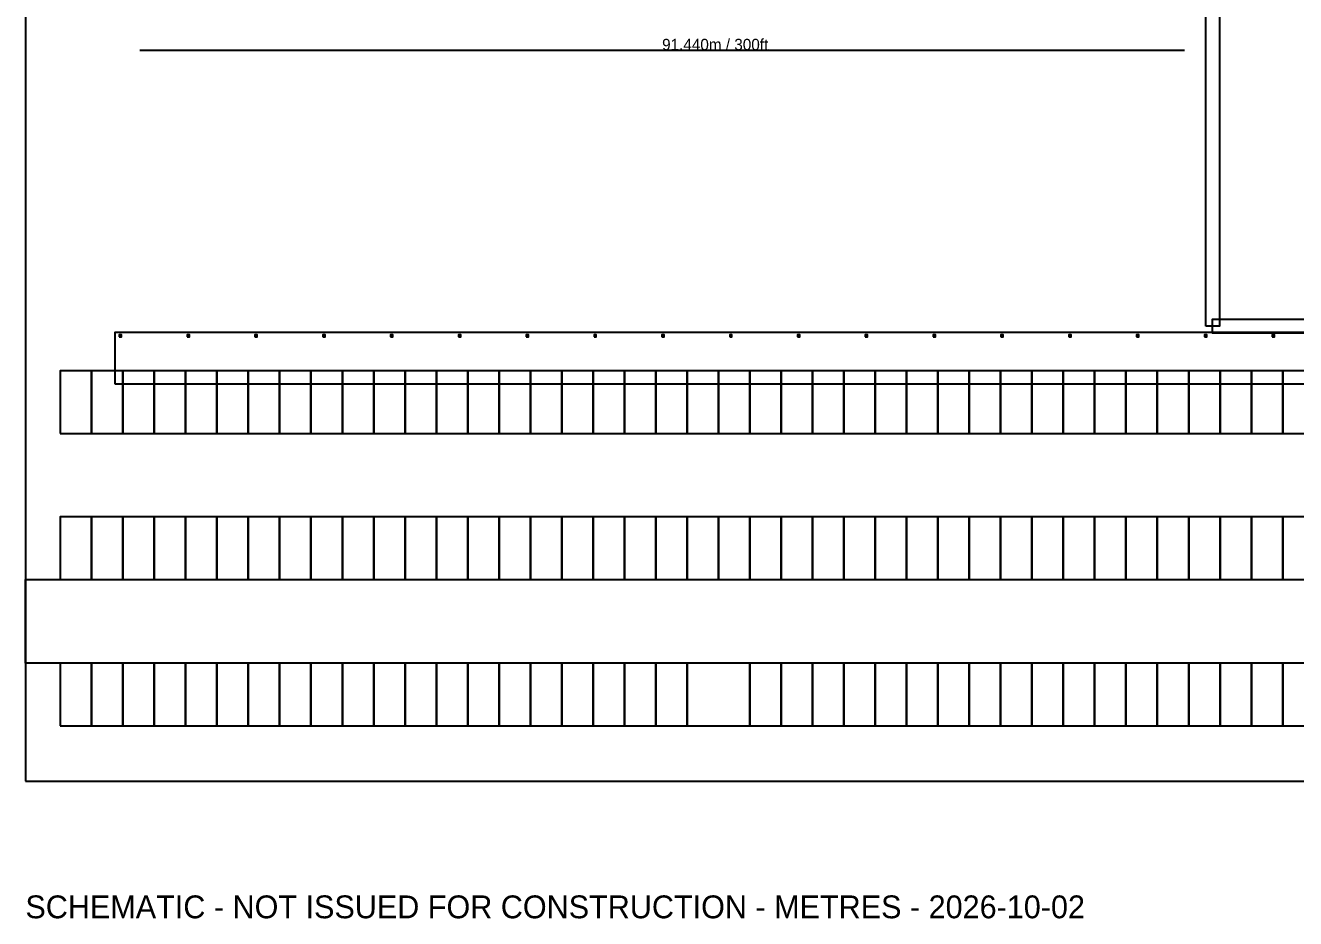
# Model space of a CAD drawing. Header units: metres. Extents: x 0 to 440, y -12 to 455.
# Drawn here: x 0 to 111.2, y -12 to 66.2 of the extents above; entities that cross this region are included whole.
import ezdxf

# ---------------------------------------------------------------- set-up
doc = ezdxf.new("R2010")
doc.units = ezdxf.units.M
for name, color, linetype in [('ASSUMED_BOUNDARY', 7, 'CONTINUOUS'), ('DIMENSIONS', 7, 'CONTINUOUS'), ('IFCCOLUMN', 7, 'CONTINUOUS'), ('NOTES', 7, 'CONTINUOUS'), ('PARKING_L1', 7, 'CONTINUOUS'), ('PARKING_SHADE_GALLERIES', 7, 'CONTINUOUS'), ('PARKING_SHADE_ISLANDS', 7, 'CONTINUOUS'), ('SITE_ROADS', 7, 'CONTINUOUS'), ('SITE_WALKS', 7, 'CONTINUOUS')]:
    doc.layers.add(name, color=color, linetype=linetype)

msp = doc.modelspace()

# ---------------------------------------------------------------- linework, layer by layer
at = {"layer": 'ASSUMED_BOUNDARY'}
msp.add_lwpolyline([(0, 0), (440, 0), (440, 455), (0, 455)], close=True, dxfattribs=at)
at = {"layer": 'DIMENSIONS'}
msp.add_lwpolyline([(10, 64), (101.44, 64)], dxfattribs=at)
at = {"layer": 'IFCCOLUMN'}
for points in [[(8.2152, 38.8956), (8.4152, 38.8956), (8.4152, 39.0956), (8.2152, 39.0956)], [(14.150642, 38.8956), (14.350642, 38.8956), (14.350642, 39.0956), (14.150642, 39.0956)], [(20.086085, 38.8956), (20.286085, 38.8956), (20.286085, 39.0956), (20.086085, 39.0956)], [(26.021527, 38.8956), (26.221527, 38.8956), (26.221527, 39.0956), (26.021527, 39.0956)], [(31.95697, 38.8956), (32.15697, 38.8956), (32.15697, 39.0956), (31.95697, 39.0956)], [(37.892412, 38.8956), (38.092412, 38.8956), (38.092412, 39.0956), (37.892412, 39.0956)], [(43.827855, 38.8956), (44.027855, 38.8956), (44.027855, 39.0956), (43.827855, 39.0956)], [(49.763297, 38.8956), (49.963297, 38.8956), (49.963297, 39.0956), (49.763297, 39.0956)], [(55.698739, 38.8956), (55.898739, 38.8956), (55.898739, 39.0956), (55.698739, 39.0956)], [(61.634182, 38.8956), (61.834182, 38.8956), (61.834182, 39.0956), (61.634182, 39.0956)], [(67.569624, 38.8956), (67.769624, 38.8956), (67.769624, 39.0956), (67.569624, 39.0956)], [(73.505067, 38.8956), (73.705067, 38.8956), (73.705067, 39.0956), (73.505067, 39.0956)], [(79.440509, 38.8956), (79.640509, 38.8956), (79.640509, 39.0956), (79.440509, 39.0956)], [(85.375952, 38.8956), (85.575952, 38.8956), (85.575952, 39.0956), (85.375952, 39.0956)], [(91.311394, 38.8956), (91.511394, 38.8956), (91.511394, 39.0956), (91.311394, 39.0956)], [(97.246836, 38.8956), (97.446836, 38.8956), (97.446836, 39.0956), (97.246836, 39.0956)], [(103.182279, 38.8956), (103.382279, 38.8956), (103.382279, 39.0956), (103.182279, 39.0956)], [(109.117721, 38.8956), (109.317721, 38.8956), (109.317721, 39.0956), (109.117721, 39.0956)]]:
    msp.add_lwpolyline(points, close=True, dxfattribs=at)
at = {"layer": 'PARKING_L1'}
for points in [[(3.048, 30.4592), (5.7912, 30.4592), (5.7912, 35.9456), (3.048, 35.9456)], [(5.7912, 30.4592), (8.5344, 30.4592), (8.5344, 35.9456), (5.7912, 35.9456)], [(8.5344, 30.4592), (11.2776, 30.4592), (11.2776, 35.9456), (8.5344, 35.9456)], [(11.2776, 30.4592), (14.0208, 30.4592), (14.0208, 35.9456), (11.2776, 35.9456)], [(14.0208, 30.4592), (16.764, 30.4592), (16.764, 35.9456), (14.0208, 35.9456)], [(16.764, 30.4592), (19.5072, 30.4592), (19.5072, 35.9456), (16.764, 35.9456)], [(19.5072, 30.4592), (22.2504, 30.4592), (22.2504, 35.9456), (19.5072, 35.9456)], [(22.2504, 30.4592), (24.9936, 30.4592), (24.9936, 35.9456), (22.2504, 35.9456)], [(24.9936, 30.4592), (27.7368, 30.4592), (27.7368, 35.9456), (24.9936, 35.9456)], [(27.7368, 30.4592), (30.48, 30.4592), (30.48, 35.9456), (27.7368, 35.9456)], [(30.48, 30.4592), (33.2232, 30.4592), (33.2232, 35.9456), (30.48, 35.9456)], [(33.2232, 30.4592), (35.9664, 30.4592), (35.9664, 35.9456), (33.2232, 35.9456)], [(35.9664, 30.4592), (38.7096, 30.4592), (38.7096, 35.9456), (35.9664, 35.9456)], [(38.7096, 30.4592), (41.4528, 30.4592), (41.4528, 35.9456), (38.7096, 35.9456)], [(41.4528, 30.4592), (44.196, 30.4592), (44.196, 35.9456), (41.4528, 35.9456)], [(44.196, 30.4592), (46.9392, 30.4592), (46.9392, 35.9456), (44.196, 35.9456)], [(46.9392, 30.4592), (49.6824, 30.4592), (49.6824, 35.9456), (46.9392, 35.9456)], [(49.6824, 30.4592), (52.4256, 30.4592), (52.4256, 35.9456), (49.6824, 35.9456)], [(52.4256, 30.4592), (55.1688, 30.4592), (55.1688, 35.9456), (52.4256, 35.9456)], [(55.1688, 30.4592), (57.912, 30.4592), (57.912, 35.9456), (55.1688, 35.9456)], [(57.912, 30.4592), (60.6552, 30.4592), (60.6552, 35.9456), (57.912, 35.9456)], [(60.6552, 30.4592), (63.3984, 30.4592), (63.3984, 35.9456), (60.6552, 35.9456)], [(63.3984, 30.4592), (66.1416, 30.4592), (66.1416, 35.9456), (63.3984, 35.9456)], [(66.1416, 30.4592), (68.8848, 30.4592), (68.8848, 35.9456), (66.1416, 35.9456)], [(68.8848, 30.4592), (71.628, 30.4592), (71.628, 35.9456), (68.8848, 35.9456)], [(71.628, 30.4592), (74.3712, 30.4592), (74.3712, 35.9456), (71.628, 35.9456)], [(74.3712, 30.4592), (77.1144, 30.4592), (77.1144, 35.9456), (74.3712, 35.9456)], [(77.1144, 30.4592), (79.8576, 30.4592), (79.8576, 35.9456), (77.1144, 35.9456)], [(79.8576, 30.4592), (82.6008, 30.4592), (82.6008, 35.9456), (79.8576, 35.9456)], [(82.6008, 30.4592), (85.344, 30.4592), (85.344, 35.9456), (82.6008, 35.9456)], [(85.344, 30.4592), (88.0872, 30.4592), (88.0872, 35.9456), (85.344, 35.9456)], [(88.0872, 30.4592), (90.8304, 30.4592), (90.8304, 35.9456), (88.0872, 35.9456)], [(90.8304, 30.4592), (93.5736, 30.4592), (93.5736, 35.9456), (90.8304, 35.9456)], [(93.5736, 30.4592), (96.3168, 30.4592), (96.3168, 35.9456), (93.5736, 35.9456)], [(96.3168, 30.4592), (99.06, 30.4592), (99.06, 35.9456), (96.3168, 35.9456)], [(99.06, 30.4592), (101.8032, 30.4592), (101.8032, 35.9456), (99.06, 35.9456)], [(101.8032, 30.4592), (104.5464, 30.4592), (104.5464, 35.9456), (101.8032, 35.9456)], [(104.5464, 30.4592), (107.2896, 30.4592), (107.2896, 35.9456), (104.5464, 35.9456)], [(107.2896, 30.4592), (110.0328, 30.4592), (110.0328, 35.9456), (107.2896, 35.9456)], [(110.0328, 30.4592), (112.776, 30.4592), (112.776, 35.9456), (110.0328, 35.9456)], [(3.048, 17.6576), (5.7912, 17.6576), (5.7912, 23.144), (3.048, 23.144)], [(5.7912, 17.6576), (8.5344, 17.6576), (8.5344, 23.144), (5.7912, 23.144)], [(8.5344, 17.6576), (11.2776, 17.6576), (11.2776, 23.144), (8.5344, 23.144)], [(11.2776, 17.6576), (14.0208, 17.6576), (14.0208, 23.144), (11.2776, 23.144)], [(14.0208, 17.6576), (16.764, 17.6576), (16.764, 23.144), (14.0208, 23.144)], [(16.764, 17.6576), (19.5072, 17.6576), (19.5072, 23.144), (16.764, 23.144)], [(19.5072, 17.6576), (22.2504, 17.6576), (22.2504, 23.144), (19.5072, 23.144)], [(22.2504, 17.6576), (24.9936, 17.6576), (24.9936, 23.144), (22.2504, 23.144)], [(24.9936, 17.6576), (27.7368, 17.6576), (27.7368, 23.144), (24.9936, 23.144)], [(27.7368, 17.6576), (30.48, 17.6576), (30.48, 23.144), (27.7368, 23.144)], [(30.48, 17.6576), (33.2232, 17.6576), (33.2232, 23.144), (30.48, 23.144)], [(33.2232, 17.6576), (35.9664, 17.6576), (35.9664, 23.144), (33.2232, 23.144)], [(35.9664, 17.6576), (38.7096, 17.6576), (38.7096, 23.144), (35.9664, 23.144)], [(38.7096, 17.6576), (41.4528, 17.6576), (41.4528, 23.144), (38.7096, 23.144)], [(41.4528, 17.6576), (44.196, 17.6576), (44.196, 23.144), (41.4528, 23.144)], [(44.196, 17.6576), (46.9392, 17.6576), (46.9392, 23.144), (44.196, 23.144)], [(46.9392, 17.6576), (49.6824, 17.6576), (49.6824, 23.144), (46.9392, 23.144)], [(49.6824, 17.6576), (52.4256, 17.6576), (52.4256, 23.144), (49.6824, 23.144)], [(52.4256, 17.6576), (55.1688, 17.6576), (55.1688, 23.144), (52.4256, 23.144)], [(55.1688, 17.6576), (57.912, 17.6576), (57.912, 23.144), (55.1688, 23.144)], [(57.912, 17.6576), (60.6552, 17.6576), (60.6552, 23.144), (57.912, 23.144)], [(60.6552, 17.6576), (63.3984, 17.6576), (63.3984, 23.144), (60.6552, 23.144)], [(63.3984, 17.6576), (66.1416, 17.6576), (66.1416, 23.144), (63.3984, 23.144)], [(66.1416, 17.6576), (68.8848, 17.6576), (68.8848, 23.144), (66.1416, 23.144)], [(68.8848, 17.6576), (71.628, 17.6576), (71.628, 23.144), (68.8848, 23.144)], [(71.628, 17.6576), (74.3712, 17.6576), (74.3712, 23.144), (71.628, 23.144)], [(74.3712, 17.6576), (77.1144, 17.6576), (77.1144, 23.144), (74.3712, 23.144)], [(77.1144, 17.6576), (79.8576, 17.6576), (79.8576, 23.144), (77.1144, 23.144)], [(79.8576, 17.6576), (82.6008, 17.6576), (82.6008, 23.144), (79.8576, 23.144)], [(82.6008, 17.6576), (85.344, 17.6576), (85.344, 23.144), (82.6008, 23.144)], [(85.344, 17.6576), (88.0872, 17.6576), (88.0872, 23.144), (85.344, 23.144)], [(88.0872, 17.6576), (90.8304, 17.6576), (90.8304, 23.144), (88.0872, 23.144)], [(90.8304, 17.6576), (93.5736, 17.6576), (93.5736, 23.144), (90.8304, 23.144)], [(93.5736, 17.6576), (96.3168, 17.6576), (96.3168, 23.144), (93.5736, 23.144)], [(96.3168, 17.6576), (99.06, 17.6576), (99.06, 23.144), (96.3168, 23.144)], [(99.06, 17.6576), (101.8032, 17.6576), (101.8032, 23.144), (99.06, 23.144)], [(101.8032, 17.6576), (104.5464, 17.6576), (104.5464, 23.144), (101.8032, 23.144)], [(104.5464, 17.6576), (107.2896, 17.6576), (107.2896, 23.144), (104.5464, 23.144)], [(107.2896, 17.6576), (110.0328, 17.6576), (110.0328, 23.144), (107.2896, 23.144)], [(110.0328, 17.6576), (112.776, 17.6576), (112.776, 23.144), (110.0328, 23.144)], [(3.048, 4.856), (5.7912, 4.856), (5.7912, 10.3424), (3.048, 10.3424)], [(5.7912, 4.856), (8.5344, 4.856), (8.5344, 10.3424), (5.7912, 10.3424)], [(8.5344, 4.856), (11.2776, 4.856), (11.2776, 10.3424), (8.5344, 10.3424)], [(11.2776, 4.856), (14.0208, 4.856), (14.0208, 10.3424), (11.2776, 10.3424)], [(14.0208, 4.856), (16.764, 4.856), (16.764, 10.3424), (14.0208, 10.3424)], [(16.764, 4.856), (19.5072, 4.856), (19.5072, 10.3424), (16.764, 10.3424)], [(19.5072, 4.856), (22.2504, 4.856), (22.2504, 10.3424), (19.5072, 10.3424)], [(22.2504, 4.856), (24.9936, 4.856), (24.9936, 10.3424), (22.2504, 10.3424)], [(24.9936, 4.856), (27.7368, 4.856), (27.7368, 10.3424), (24.9936, 10.3424)], [(27.7368, 4.856), (30.48, 4.856), (30.48, 10.3424), (27.7368, 10.3424)], [(30.48, 4.856), (33.2232, 4.856), (33.2232, 10.3424), (30.48, 10.3424)], [(33.2232, 4.856), (35.9664, 4.856), (35.9664, 10.3424), (33.2232, 10.3424)], [(35.9664, 4.856), (38.7096, 4.856), (38.7096, 10.3424), (35.9664, 10.3424)], [(38.7096, 4.856), (41.4528, 4.856), (41.4528, 10.3424), (38.7096, 10.3424)], [(41.4528, 4.856), (44.196, 4.856), (44.196, 10.3424), (41.4528, 10.3424)], [(44.196, 4.856), (46.9392, 4.856), (46.9392, 10.3424), (44.196, 10.3424)], [(46.9392, 4.856), (49.6824, 4.856), (49.6824, 10.3424), (46.9392, 10.3424)], [(49.6824, 4.856), (52.4256, 4.856), (52.4256, 10.3424), (49.6824, 10.3424)], [(52.4256, 4.856), (55.1688, 4.856), (55.1688, 10.3424), (52.4256, 10.3424)], [(55.1688, 4.856), (57.912, 4.856), (57.912, 10.3424), (55.1688, 10.3424)], [(63.3984, 4.856), (66.1416, 4.856), (66.1416, 10.3424), (63.3984, 10.3424)], [(66.1416, 4.856), (68.8848, 4.856), (68.8848, 10.3424), (66.1416, 10.3424)], [(68.8848, 4.856), (71.628, 4.856), (71.628, 10.3424), (68.8848, 10.3424)], [(71.628, 4.856), (74.3712, 4.856), (74.3712, 10.3424), (71.628, 10.3424)], [(74.3712, 4.856), (77.1144, 4.856), (77.1144, 10.3424), (74.3712, 10.3424)], [(77.1144, 4.856), (79.8576, 4.856), (79.8576, 10.3424), (77.1144, 10.3424)], [(79.8576, 4.856), (82.6008, 4.856), (82.6008, 10.3424), (79.8576, 10.3424)], [(82.6008, 4.856), (85.344, 4.856), (85.344, 10.3424), (82.6008, 10.3424)], [(85.344, 4.856), (88.0872, 4.856), (88.0872, 10.3424), (85.344, 10.3424)], [(88.0872, 4.856), (90.8304, 4.856), (90.8304, 10.3424), (88.0872, 10.3424)], [(90.8304, 4.856), (93.5736, 4.856), (93.5736, 10.3424), (90.8304, 10.3424)], [(93.5736, 4.856), (96.3168, 4.856), (96.3168, 10.3424), (93.5736, 10.3424)], [(96.3168, 4.856), (99.06, 4.856), (99.06, 10.3424), (96.3168, 10.3424)], [(99.06, 4.856), (101.8032, 4.856), (101.8032, 10.3424), (99.06, 10.3424)], [(101.8032, 4.856), (104.5464, 4.856), (104.5464, 10.3424), (101.8032, 10.3424)], [(104.5464, 4.856), (107.2896, 4.856), (107.2896, 10.3424), (104.5464, 10.3424)], [(107.2896, 4.856), (110.0328, 4.856), (110.0328, 10.3424), (107.2896, 10.3424)], [(110.0328, 4.856), (112.776, 4.856), (112.776, 10.3424), (110.0328, 10.3424)]]:
    msp.add_lwpolyline(points, close=True, dxfattribs=at)
at = {"layer": 'PARKING_SHADE_GALLERIES'}
msp.add_lwpolyline([(7.8152, 34.7956), (204.6848, 34.7956), (204.6848, 39.2956), (7.8152, 39.2956)], close=True, dxfattribs=at)
at = {"layer": 'PARKING_SHADE_ISLANDS'}
msp.add_lwpolyline([(57.912, 4.856), (63.3984, 4.856), (63.3984, 10.3424), (57.912, 10.3424)], close=True, dxfattribs=at)
at = {"layer": 'SITE_ROADS'}
msp.add_lwpolyline([(0, 17.6576), (440, 17.6576), (440, 10.3424), (0, 10.3424)], close=True, dxfattribs=at)
at = {"layer": 'SITE_WALKS'}
for points in [[(103.29, 39.85), (103.29, 68.5), (104.51, 68.5), (104.51, 39.85)], [(212.71, 39.24), (103.9, 39.24), (103.9, 40.46), (212.71, 40.46)]]:
    msp.add_lwpolyline(points, close=True, dxfattribs=at)

# ---------------------------------------------------------------- texts
at = {"layer": 'DIMENSIONS'}
msp.add_text('91.440m / 300ft', height=1, dxfattribs=at).set_placement((55.72, 64))
at = {"layer": 'NOTES'}
msp.add_text('SCHEMATIC - NOT ISSUED FOR CONSTRUCTION - METRES - 2026-10-02', height=2, dxfattribs=at).set_placement((0, -12))

doc.saveas('drawing.dxf')
